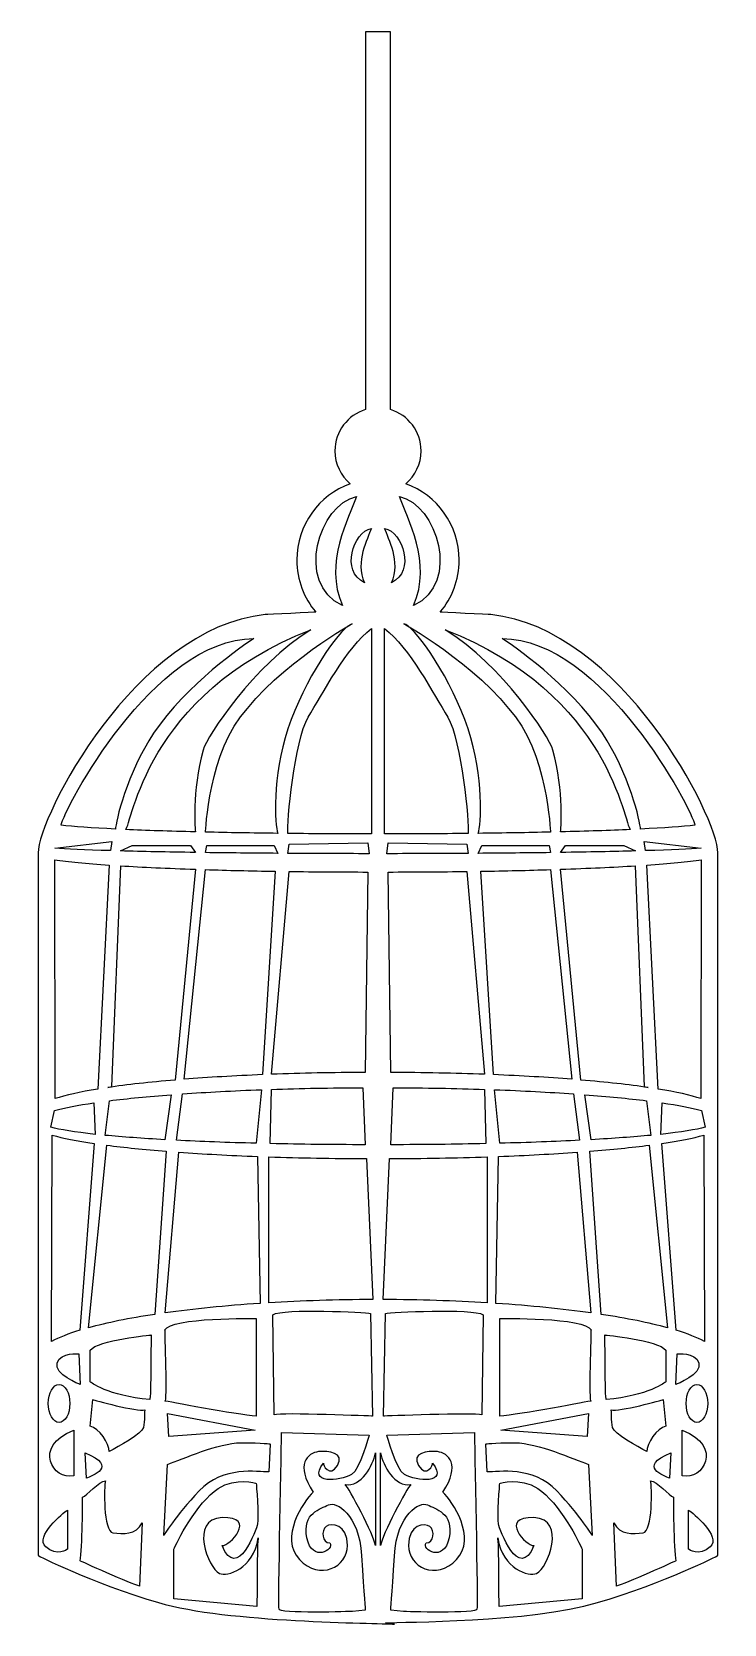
# Model space of a CAD drawing. Header units: centimetres. Extents: x -4.6 to 4.6, y -10.5 to 10.5.
import ezdxf

# ---------------------------------------------------------------- set-up
doc = ezdxf.new("R2010")
doc.units = ezdxf.units.CM
doc.header["$MEASUREMENT"] = 0
doc.layers.add('Camada 1', color=7, linetype='Continuous')

msp = doc.modelspace()

# ---------------------------------------------------------------- linework, layer by layer
at = {"layer": 'Camada 1'}
for points, knots in [([(0.21773, -10.51653), (-0.0168, -10.49981), (-1.99376, -10.49981), (-2.89845, -10.23173), (-2.89845, -10.23173), (-3.80315, -9.96371), (-4.49008, -9.61186), (-4.49008, -9.61186), (-4.49008, -9.61186), (-4.49008, -9.61186), (-4.49008, -0.32999), (-4.49008, -0.32999), (-4.49008, -0.32999), (-4.49008, 0.13922), (-3.21677, 2.63554), (-1.49111, 2.81985), (-1.49111, 2.81985), (-1.47439, 2.81985), (-0.82079, 2.85099), (-0.82079, 2.85099), (-0.82079, 2.85099), (-0.9774, 3.03739), (-1.07177, 3.27792), (-1.07177, 3.54049), (-1.07177, 3.54049), (-1.07177, 4.00269), (-0.77935, 4.39658), (-0.36935, 4.5472), (-0.36935, 4.5472), (-0.36935, 4.5472), (-0.36874, 4.54752), (-0.36874, 4.54752), (-0.36874, 4.54752), (-0.49137, 4.65203), (-0.56921, 4.80758), (-0.56921, 4.9813), (-0.56921, 4.9813), (-0.56921, 5.23816), (-0.39924, 5.4553), (-0.16561, 5.52642), (-0.16561, 5.52642), (-0.16561, 5.52642), (-0.1641, 5.52637), (-0.1641, 5.52637), (-0.1641, 5.52637), (-0.1641, 5.52637), (-0.16412, 10.51653), (-0.16412, 10.51653), (-0.16412, 10.51653), (-0.16412, 10.51653), (-0.00003, 10.51653), (-0.00003, 10.51653), (-0.00003, 10.51653), (-0.00003, 10.51653), (0.16407, 10.51653), (0.16407, 10.51653), (0.16407, 10.51653), (0.16407, 10.51653), (0.16407, 5.52636), (0.16407, 5.52636), (0.16407, 5.52636), (0.16407, 5.52636), (0.16558, 5.52641), (0.16558, 5.52641), (0.16558, 5.52641), (0.39923, 5.45529), (0.56918, 5.23815), (0.56918, 4.98129), (0.56918, 4.98129), (0.56918, 4.80756), (0.49139, 4.65202), (0.36873, 4.54751), (0.36873, 4.54751), (0.36873, 4.54751), (0.36934, 4.54719), (0.36934, 4.54719), (0.36934, 4.54719), (0.77934, 4.39656), (1.07178, 4.00265), (1.07178, 3.54048), (1.07178, 3.54048), (1.07178, 3.27793), (0.97743, 3.0374), (0.8208, 2.85098), (0.8208, 2.85098), (0.8208, 2.85098), (1.4744, 2.81984), (1.49112, 2.81984), (1.49112, 2.81984), (3.21679, 2.63553), (4.49009, 0.13924), (4.49009, -0.33), (4.49009, -0.33), (4.49009, -0.33), (4.49009, -9.61187), (4.49009, -9.61187), (4.49009, -9.61187), (4.49009, -9.61187), (3.80315, -9.96371), (2.89849, -10.23176), (2.89849, -10.23176), (1.99383, -10.49984), (0.33502, -10.48301), (0.10052, -10.49973), (0.10052, -10.49973), (0.10052, -10.49973), (0.21773, -10.51653), (0.21773, -10.51653)], [0, 0, 0, 0, 0.03571429, 0.03571429, 0.03571429, 0.03571429, 0.07142857, 0.07142857, 0.07142857, 0.07142857, 0.10714286, 0.10714286, 0.10714286, 0.10714286, 0.14285714, 0.14285714, 0.14285714, 0.14285714, 0.17857143, 0.17857143, 0.17857143, 0.17857143, 0.21428571, 0.21428571, 0.21428571, 0.21428571, 0.25, 0.25, 0.25, 0.25, 0.28571429, 0.28571429, 0.28571429, 0.28571429, 0.32142857, 0.32142857, 0.32142857, 0.32142857, 0.35714286, 0.35714286, 0.35714286, 0.35714286, 0.39285714, 0.39285714, 0.39285714, 0.39285714, 0.42857143, 0.42857143, 0.42857143, 0.42857143, 0.46428571, 0.46428571, 0.46428571, 0.46428571, 0.5, 0.5, 0.5, 0.5, 0.53571429, 0.53571429, 0.53571429, 0.53571429, 0.57142857, 0.57142857, 0.57142857, 0.57142857, 0.60714286, 0.60714286, 0.60714286, 0.60714286, 0.64285714, 0.64285714, 0.64285714, 0.64285714, 0.67857143, 0.67857143, 0.67857143, 0.67857143, 0.71428571, 0.71428571, 0.71428571, 0.71428571, 0.75, 0.75, 0.75, 0.75, 0.78571429, 0.78571429, 0.78571429, 0.78571429, 0.82142857, 0.82142857, 0.82142857, 0.82142857, 0.85714286, 0.85714286, 0.85714286, 0.85714286, 0.89285714, 0.89285714, 0.89285714, 0.89285714, 0.92857143, 0.92857143, 0.92857143, 0.92857143, 1, 1, 1, 1]), ([(-0.28485, 4.37803), (-0.7707, 4.27749), (-1.10575, 3.23879), (-0.46913, 2.93719), (-0.46913, 2.93719), (-0.72049, 3.50679), (-0.38537, 4.09321), (-0.28485, 4.37803)], [0, 0, 0, 0, 0.33333333, 0.33333333, 0.33333333, 0.33333333, 1, 1, 1, 1]), ([(0.46916, 2.93719), (1.10577, 3.23876), (0.77073, 4.27749), (0.28488, 4.37803), (0.28488, 4.37803), (0.38539, 4.09321), (0.72049, 3.50679), (0.46916, 2.93719)], [0, 0, 0, 0, 0.33333333, 0.33333333, 0.33333333, 0.33333333, 1, 1, 1, 1]), ([(-0.08723, 3.95785), (-0.3294, 3.90774), (-0.49643, 3.39), (-0.17912, 3.23964), (-0.17912, 3.23964), (-0.30435, 3.52356), (-0.13732, 3.81585), (-0.08723, 3.95785)], [0, 0, 0, 0, 0.33333333, 0.33333333, 0.33333333, 0.33333333, 1, 1, 1, 1]), ([(0.17912, 3.23964), (0.49646, 3.39), (0.32946, 3.90774), (0.08726, 3.95785), (0.08726, 3.95785), (0.13735, 3.81585), (0.30435, 3.52356), (0.17912, 3.23964)], [0, 0, 0, 0, 0.33333333, 0.33333333, 0.33333333, 0.33333333, 1, 1, 1, 1]), ([(-1.18954, 1.31204), (-0.97803, 1.954), (-0.51948, 2.61043), (-0.36864, 2.68586), (-0.36864, 2.68586), (-0.15883, 2.79074), (-1.15599, 2.28383), (-1.72564, 1.58014), (-1.72564, 1.58014), (-2.24504, 1.01049), (-2.27857, -0.05467), (-2.27857, -0.05467), (-2.27857, -0.05467), (-1.98134, -0.06142), (-1.66116, -0.06695), (-1.32356, -0.07102), (-1.32356, -0.07102), (-1.36546, 0.04255), (-1.40102, 0.67006), (-1.18954, 1.31204)], [0, 0, 0, 0, 0.16666667, 0.16666667, 0.16666667, 0.16666667, 0.33333333, 0.33333333, 0.33333333, 0.33333333, 0.5, 0.5, 0.5, 0.5, 0.66666667, 0.66666667, 0.66666667, 0.66666667, 1, 1, 1, 1]), ([(1.32358, -0.07101), (1.66119, -0.06694), (1.98136, -0.06141), (2.27859, -0.05466), (2.27859, -0.05466), (2.27859, -0.05466), (2.24507, 1.0105), (1.72569, 1.58015), (1.72569, 1.58015), (1.15604, 2.28384), (0.15888, 2.79075), (0.36867, 2.68587), (0.36867, 2.68587), (0.51951, 2.61044), (0.97808, 1.95401), (1.18957, 1.31205), (1.18957, 1.31205), (1.40102, 0.67006), (1.36546, 0.04255), (1.32358, -0.07101)], [0, 0, 0, 0, 0.16666667, 0.16666667, 0.16666667, 0.16666667, 0.33333333, 0.33333333, 0.33333333, 0.33333333, 0.5, 0.5, 0.5, 0.5, 0.66666667, 0.66666667, 0.66666667, 0.66666667, 1, 1, 1, 1]), ([(-2.31201, 1.02727), (-2.26023, 1.21118), (-1.64187, 2.14974), (-0.88794, 2.61884), (-0.88794, 2.61884), (-3.08266, 1.76439), (-3.2503, 0.03873), (-3.33417, -0.0207), (-3.33417, -0.0207), (-3.06628, -0.03253), (-2.75616, -0.04293), (-2.4126, -0.05147), (-2.4126, -0.05147), (-2.4126, -0.05146), (-2.46285, 0.49109), (-2.31201, 1.02727)], [0, 0, 0, 0, 0.2, 0.2, 0.2, 0.2, 0.4, 0.4, 0.4, 0.4, 0.6, 0.6, 0.6, 0.6, 1, 1, 1, 1]), ([(-0.92149, 1.46283), (-1.10577, 1.16126), (-1.20637, 0.05554), (-1.18954, -0.07244), (-1.18954, -0.07244), (-0.81627, -0.07644), (-0.48996, -0.0785), (-0.08379, -0.0785), (-0.08379, -0.0785), (-0.08379, -0.0785), (-0.08379, 2.6356), (-0.08379, 2.6356), (-0.08379, 2.6356), (-0.41881, 2.38432), (-0.73721, 1.76443), (-0.92149, 1.46283)], [0, 0, 0, 0, 0.2, 0.2, 0.2, 0.2, 0.4, 0.4, 0.4, 0.4, 0.6, 0.6, 0.6, 0.6, 1, 1, 1, 1]), ([(0.08379, 2.63562), (0.08379, 2.63562), (0.08379, -0.07848), (0.08379, -0.07848), (0.08379, -0.07848), (0.48998, -0.07848), (0.81626, -0.07644), (1.18954, -0.07242), (1.18954, -0.07242), (1.20637, 0.05556), (1.10575, 1.16128), (0.92146, 1.46285), (0.92146, 1.46285), (0.73717, 1.76442), (0.41881, 2.38432), (0.08379, 2.63562)], [0, 0, 0, 0, 0.2, 0.2, 0.2, 0.2, 0.4, 0.4, 0.4, 0.4, 0.6, 0.6, 0.6, 0.6, 1, 1, 1, 1]), ([(2.4126, -0.05146), (2.75616, -0.04291), (3.06631, -0.03252), (3.33417, -0.02069), (3.33417, -0.02069), (3.25032, 0.03874), (3.08266, 1.76437), (0.88796, 2.61885), (0.88796, 2.61885), (1.64186, 2.14977), (2.26025, 1.21119), (2.31203, 1.02728), (2.31203, 1.02728), (2.46285, 0.49109), (2.4126, -0.05146), (2.4126, -0.05146)], [0, 0, 0, 0, 0.2, 0.2, 0.2, 0.2, 0.4, 0.4, 0.4, 0.4, 0.6, 0.6, 0.6, 0.6, 1, 1, 1, 1]), ([(-1.64187, 2.50158), (-2.96542, 2.50158), (-4.15496, 0.23982), (-4.18743, 0.03659), (-4.18743, 0.03659), (-4.02619, 0.01791), (-3.7809, 0.00066), (-3.46856, -0.01455), (-3.46856, -0.01455), (-3.46856, 0.0739), (-3.31513, 0.72917), (-2.9649, 1.2519), (-2.9649, 1.2519), (-2.53106, 1.89952), (-1.77162, 2.41816), (-1.64187, 2.50158)], [0, 0, 0, 0, 0.2, 0.2, 0.2, 0.2, 0.4, 0.4, 0.4, 0.4, 0.6, 0.6, 0.6, 0.6, 1, 1, 1, 1]), ([(2.96492, 1.25193), (3.31515, 0.72919), (3.46855, 0.07393), (3.46855, -0.01452), (3.46855, -0.01452), (3.78092, 0.00067), (4.02619, 0.01794), (4.18745, 0.03662), (4.18745, 0.03662), (4.15496, 0.23985), (2.96542, 2.50161), (1.64187, 2.50161), (1.64187, 2.50161), (1.77162, 2.41816), (2.53106, 1.89952), (2.96492, 1.25193)], [0, 0, 0, 0, 0.2, 0.2, 0.2, 0.2, 0.4, 0.4, 0.4, 0.4, 0.6, 0.6, 0.6, 0.6, 1, 1, 1, 1]), ([(-3.51835, -0.17899), (-3.51835, -0.17899), (-4.27093, -0.26509), (-4.27093, -0.26509), (-4.27093, -0.26509), (-4.12239, -0.27763), (-3.87001, -0.28927), (-3.53613, -0.29933), (-3.53613, -0.29933), (-3.53613, -0.29933), (-3.51835, -0.17899), (-3.51835, -0.17899)], [0, 0, 0, 0, 0.25, 0.25, 0.25, 0.25, 0.5, 0.5, 0.5, 0.5, 1, 1, 1, 1]), ([(-0.13401, -0.19571), (-0.13401, -0.19571), (-1.17279, -0.21251), (-1.17279, -0.21251), (-1.17279, -0.21251), (-1.17279, -0.21251), (-1.18951, -0.3357), (-1.18951, -0.3357), (-1.18951, -0.3357), (-0.84701, -0.33782), (-0.48781, -0.33906), (-0.11729, -0.33925), (-0.11729, -0.33925), (-0.11729, -0.33925), (-0.13401, -0.19571), (-0.13401, -0.19571)], [0, 0, 0, 0, 0.2, 0.2, 0.2, 0.2, 0.4, 0.4, 0.4, 0.4, 0.6, 0.6, 0.6, 0.6, 1, 1, 1, 1]), ([(0.11732, -0.33925), (0.48784, -0.33906), (0.84704, -0.33782), (1.18954, -0.3357), (1.18954, -0.3357), (1.18954, -0.3357), (1.17282, -0.21251), (1.17282, -0.21251), (1.17282, -0.21251), (1.17282, -0.21251), (0.13401, -0.19571), (0.13401, -0.19571), (0.13401, -0.19571), (0.13401, -0.19571), (0.11732, -0.33925), (0.11732, -0.33925)], [0, 0, 0, 0, 0.2, 0.2, 0.2, 0.2, 0.4, 0.4, 0.4, 0.4, 0.6, 0.6, 0.6, 0.6, 1, 1, 1, 1]), ([(3.53616, -0.29932), (3.87004, -0.28927), (4.12245, -0.27762), (4.27096, -0.26508), (4.27096, -0.26508), (4.27096, -0.26508), (3.51838, -0.17898), (3.51838, -0.17898), (3.51838, -0.17898), (3.51838, -0.17898), (3.53616, -0.29932), (3.53616, -0.29932)], [0, 0, 0, 0, 0.25, 0.25, 0.25, 0.25, 0.5, 0.5, 0.5, 0.5, 1, 1, 1, 1]), ([(-3.55089, -0.48956), (-3.85392, -0.46858), (-4.09858, -0.44492), (-4.27077, -0.41913), (-4.27077, -0.41913), (-4.27077, -0.41913), (-4.26757, -3.57482), (-4.26757, -3.57482), (-4.26757, -3.57482), (-4.12901, -3.52955), (-3.93771, -3.48722), (-3.70229, -3.4488), (-3.70229, -3.4488), (-3.70229, -3.4488), (-3.55089, -0.48956), (-3.55089, -0.48956)], [0, 0, 0, 0, 0.2, 0.2, 0.2, 0.2, 0.4, 0.4, 0.4, 0.4, 0.6, 0.6, 0.6, 0.6, 1, 1, 1, 1]), ([(-2.47957, -0.22934), (-2.47957, -0.22934), (-3.2503, -0.22934), (-3.2503, -0.22934), (-3.2503, -0.22934), (-3.2503, -0.22934), (-3.40167, -0.30316), (-3.40167, -0.30316), (-3.40167, -0.30316), (-3.11822, -0.31099), (-2.78471, -0.31774), (-2.4125, -0.32327), (-2.4125, -0.32327), (-2.4125, -0.32327), (-2.47957, -0.22934), (-2.47957, -0.22934)], [0, 0, 0, 0, 0.2, 0.2, 0.2, 0.2, 0.4, 0.4, 0.4, 0.4, 0.6, 0.6, 0.6, 0.6, 1, 1, 1, 1]), ([(-1.37382, -0.22934), (-1.37382, -0.22934), (-2.26176, -0.22934), (-2.26176, -0.22934), (-2.26176, -0.22934), (-2.26176, -0.22934), (-2.27856, -0.3252), (-2.27856, -0.3252), (-2.27856, -0.3252), (-1.98117, -0.3292), (-1.66108, -0.3325), (-1.32355, -0.3348), (-1.32355, -0.3348), (-1.32355, -0.3348), (-1.37382, -0.22934), (-1.37382, -0.22934)], [0, 0, 0, 0, 0.2, 0.2, 0.2, 0.2, 0.4, 0.4, 0.4, 0.4, 0.6, 0.6, 0.6, 0.6, 1, 1, 1, 1]), ([(1.32358, -0.3348), (1.66111, -0.3325), (1.98118, -0.32919), (2.27859, -0.3252), (2.27859, -0.3252), (2.27859, -0.3252), (2.26179, -0.22934), (2.26179, -0.22934), (2.26179, -0.22934), (2.26179, -0.22934), (1.37382, -0.22934), (1.37382, -0.22934), (1.37382, -0.22934), (1.37382, -0.22934), (1.32358, -0.3348), (1.32358, -0.3348)], [0, 0, 0, 0, 0.2, 0.2, 0.2, 0.2, 0.4, 0.4, 0.4, 0.4, 0.6, 0.6, 0.6, 0.6, 1, 1, 1, 1]), ([(2.41252, -0.32324), (2.78471, -0.31771), (3.11824, -0.31096), (3.40169, -0.30313), (3.40169, -0.30313), (3.40169, -0.30313), (3.25032, -0.22931), (3.25032, -0.22931), (3.25032, -0.22931), (3.25032, -0.22931), (2.47957, -0.22931), (2.47957, -0.22931), (2.47957, -0.22931), (2.47957, -0.22931), (2.41252, -0.32324), (2.41252, -0.32324)], [0, 0, 0, 0, 0.2, 0.2, 0.2, 0.2, 0.4, 0.4, 0.4, 0.4, 0.6, 0.6, 0.6, 0.6, 1, 1, 1, 1]), ([(3.70229, -3.44876), (3.93769, -3.48718), (4.12901, -3.52951), (4.26757, -3.57478), (4.26757, -3.57478), (4.26757, -3.57478), (4.27077, -0.41909), (4.27077, -0.41909), (4.27077, -0.41909), (4.09858, -0.44491), (3.85392, -0.46854), (3.55092, -0.48952), (3.55092, -0.48952), (3.55092, -0.48952), (3.70229, -3.44876), (3.70229, -3.44876)], [0, 0, 0, 0, 0.2, 0.2, 0.2, 0.2, 0.4, 0.4, 0.4, 0.4, 0.6, 0.6, 0.6, 0.6, 1, 1, 1, 1]), ([(-3.57082, -3.42842), (-3.31531, -3.39069), (-3.01559, -3.35709), (-2.68066, -3.3288), (-2.68066, -3.3288), (-2.68066, -3.3288), (-2.4125, -0.54541), (-2.4125, -0.54541), (-2.4125, -0.54541), (-2.77982, -0.53276), (-3.11235, -0.51728), (-3.39998, -0.49945), (-3.39998, -0.49945), (-3.39998, -0.49945), (-3.51835, -3.41264), (-3.51835, -3.41264), (-3.51835, -3.41264), (-3.51835, -3.41264), (-3.57082, -3.42842), (-3.57082, -3.42842)], [0, 0, 0, 0, 0.16666667, 0.16666667, 0.16666667, 0.16666667, 0.33333333, 0.33333333, 0.33333333, 0.33333333, 0.5, 0.5, 0.5, 0.5, 0.66666667, 0.66666667, 0.66666667, 0.66666667, 1, 1, 1, 1]), ([(-1.35707, -0.57155), (-1.681, -0.56623), (-1.98969, -0.5589), (-2.27856, -0.54985), (-2.27856, -0.54985), (-2.27856, -0.54985), (-2.56122, -3.31901), (-2.56122, -3.31901), (-2.56122, -3.31901), (-2.24274, -3.29393), (-1.89481, -3.27329), (-1.52466, -3.25818), (-1.52466, -3.25818), (-1.52466, -3.25818), (-1.35707, -0.57155), (-1.35707, -0.57155)], [0, 0, 0, 0, 0.2, 0.2, 0.2, 0.2, 0.4, 0.4, 0.4, 0.4, 0.6, 0.6, 0.6, 0.6, 1, 1, 1, 1]), ([(-0.13401, -0.58124), (-0.49181, -0.58124), (-0.83973, -0.57883), (-1.17279, -0.57431), (-1.17279, -0.57431), (-1.17279, -0.57431), (-1.40761, -3.25356), (-1.40761, -3.25356), (-1.40761, -3.25356), (-1.01513, -3.23895), (-0.59899, -3.23025), (-0.16756, -3.22866), (-0.16756, -3.22866), (-0.16756, -3.22866), (-0.13401, -0.58124), (-0.13401, -0.58124)], [0, 0, 0, 0, 0.2, 0.2, 0.2, 0.2, 0.4, 0.4, 0.4, 0.4, 0.6, 0.6, 0.6, 0.6, 1, 1, 1, 1]), ([(0.16756, -3.22866), (0.59902, -3.23027), (1.01513, -3.23898), (1.40761, -3.25356), (1.40761, -3.25356), (1.40761, -3.25356), (1.17282, -0.57431), (1.17282, -0.57431), (1.17282, -0.57431), (0.83974, -0.57883), (0.49184, -0.58124), (0.13401, -0.58124), (0.13401, -0.58124), (0.13401, -0.58124), (0.16756, -3.22866), (0.16756, -3.22866)], [0, 0, 0, 0, 0.2, 0.2, 0.2, 0.2, 0.4, 0.4, 0.4, 0.4, 0.6, 0.6, 0.6, 0.6, 1, 1, 1, 1]), ([(1.52466, -3.25818), (1.89481, -3.27329), (2.24274, -3.29393), (2.56122, -3.31901), (2.56122, -3.31901), (2.56122, -3.31901), (2.27857, -0.54985), (2.27857, -0.54985), (2.27857, -0.54985), (1.9897, -0.55893), (1.68101, -0.56623), (1.35711, -0.57155), (1.35711, -0.57155), (1.35711, -0.57155), (1.52466, -3.25818), (1.52466, -3.25818)], [0, 0, 0, 0, 0.2, 0.2, 0.2, 0.2, 0.4, 0.4, 0.4, 0.4, 0.6, 0.6, 0.6, 0.6, 1, 1, 1, 1]), ([(3.51838, -3.41265), (3.51838, -3.41265), (3.39998, -0.49946), (3.39998, -0.49946), (3.39998, -0.49946), (3.11238, -0.51732), (2.77985, -0.5328), (2.41253, -0.54542), (2.41253, -0.54542), (2.41253, -0.54542), (2.68069, -3.32881), (2.68069, -3.32881), (2.68069, -3.32881), (3.01563, -3.35707), (3.31535, -3.3907), (3.57088, -3.42843), (3.57088, -3.42843), (3.57088, -3.42843), (3.51838, -3.41265), (3.51838, -3.41265)], [0, 0, 0, 0, 0.16666667, 0.16666667, 0.16666667, 0.16666667, 0.33333333, 0.33333333, 0.33333333, 0.33333333, 0.5, 0.5, 0.5, 0.5, 0.66666667, 0.66666667, 0.66666667, 0.66666667, 1, 1, 1, 1]), ([(-2.73304, -3.52258), (-3.03578, -3.54578), (-3.30962, -3.57267), (-3.54798, -3.60262), (-3.54798, -3.60262), (-3.54798, -3.60262), (-3.60373, -4.05969), (-3.60373, -4.05969), (-3.60373, -4.05969), (-3.37793, -4.08112), (-3.11235, -4.10041), (-2.81469, -4.11705), (-2.81469, -4.11705), (-2.81469, -4.11705), (-2.73304, -3.52258), (-2.73304, -3.52258)], [0, 0, 0, 0, 0.2, 0.2, 0.2, 0.2, 0.4, 0.4, 0.4, 0.4, 0.6, 0.6, 0.6, 0.6, 1, 1, 1, 1]), ([(-1.54101, -3.45697), (-1.91286, -3.47057), (-2.26248, -3.48906), (-2.58273, -3.51155), (-2.58273, -3.51155), (-2.58273, -3.51155), (-2.66457, -4.12507), (-2.66457, -4.12507), (-2.66457, -4.12507), (-2.34331, -4.14142), (-1.98837, -4.15486), (-1.60843, -4.16463), (-1.60843, -4.16463), (-1.60843, -4.16463), (-1.54101, -3.45697), (-1.54101, -3.45697)], [0, 0, 0, 0, 0.2, 0.2, 0.2, 0.2, 0.4, 0.4, 0.4, 0.4, 0.6, 0.6, 0.6, 0.6, 1, 1, 1, 1]), ([(-0.20108, -3.43001), (-0.62015, -3.43194), (-1.02462, -3.43959), (-1.40716, -3.45224), (-1.40716, -3.45224), (-1.40716, -3.45224), (-1.42407, -4.169), (-1.42407, -4.169), (-1.42407, -4.169), (-1.0068, -4.17834), (-0.62916, -4.18331), (-0.16756, -4.18331), (-0.16756, -4.18331), (-0.16756, -4.18331), (-0.20108, -3.43001), (-0.20108, -3.43001)], [0, 0, 0, 0, 0.2, 0.2, 0.2, 0.2, 0.4, 0.4, 0.4, 0.4, 0.6, 0.6, 0.6, 0.6, 1, 1, 1, 1]), ([(0.16756, -4.1833), (0.62913, -4.1833), (1.00677, -4.17833), (1.42407, -4.16899), (1.42407, -4.16899), (1.42407, -4.16899), (1.40716, -3.45223), (1.40716, -3.45223), (1.40716, -3.45223), (1.02463, -3.43958), (0.62016, -3.43194), (0.20108, -3.43), (0.20108, -3.43), (0.20108, -3.43), (0.16756, -4.1833), (0.16756, -4.1833)], [0, 0, 0, 0, 0.2, 0.2, 0.2, 0.2, 0.4, 0.4, 0.4, 0.4, 0.6, 0.6, 0.6, 0.6, 1, 1, 1, 1]), ([(1.60843, -4.16462), (1.98837, -4.15486), (2.34331, -4.14142), (2.66457, -4.12506), (2.66457, -4.12506), (2.66457, -4.12506), (2.58273, -3.51154), (2.58273, -3.51154), (2.58273, -3.51154), (2.26248, -3.48902), (1.91286, -3.47053), (1.54101, -3.45696), (1.54101, -3.45696), (1.54101, -3.45696), (1.60843, -4.16462), (1.60843, -4.16462)], [0, 0, 0, 0, 0.2, 0.2, 0.2, 0.2, 0.4, 0.4, 0.4, 0.4, 0.6, 0.6, 0.6, 0.6, 1, 1, 1, 1]), ([(2.81469, -4.11705), (3.11237, -4.10041), (3.37794, -4.08112), (3.60373, -4.05969), (3.60373, -4.05969), (3.60373, -4.05969), (3.54798, -3.60265), (3.54798, -3.60265), (3.54798, -3.60265), (3.30962, -3.57267), (3.0358, -3.54582), (2.73304, -3.52261), (2.73304, -3.52261), (2.73304, -3.52261), (2.81469, -4.11705), (2.81469, -4.11705)], [0, 0, 0, 0, 0.2, 0.2, 0.2, 0.2, 0.4, 0.4, 0.4, 0.4, 0.6, 0.6, 0.6, 0.6, 1, 1, 1, 1]), ([(-3.75288, -3.63045), (-3.96349, -3.66141), (-4.13862, -3.69511), (-4.27228, -3.73086), (-4.27228, -3.73086), (-4.27228, -3.73086), (-4.32332, -3.95144), (-4.32332, -3.95144), (-4.32332, -3.95144), (-4.20645, -3.98576), (-4.00526, -4.01777), (-3.73581, -4.0465), (-3.73581, -4.0465), (-3.73581, -4.0465), (-3.75288, -3.63045), (-3.75288, -3.63045)], [0, 0, 0, 0, 0.2, 0.2, 0.2, 0.2, 0.4, 0.4, 0.4, 0.4, 0.6, 0.6, 0.6, 0.6, 1, 1, 1, 1]), ([(3.73581, -4.04651), (4.00529, -4.01778), (4.20645, -3.98576), (4.32332, -3.95145), (4.32332, -3.95145), (4.32332, -3.95145), (4.27226, -3.73087), (4.27226, -3.73087), (4.27226, -3.73087), (4.13859, -3.69512), (3.96349, -3.66142), (3.75288, -3.63046), (3.75288, -3.63046), (3.75288, -3.63046), (3.73581, -4.04651), (3.73581, -4.04651)], [0, 0, 0, 0, 0.2, 0.2, 0.2, 0.2, 0.4, 0.4, 0.4, 0.4, 0.6, 0.6, 0.6, 0.6, 1, 1, 1, 1]), ([(-3.75102, -4.16721), (-3.97922, -4.13366), (-4.16591, -4.09704), (-4.30339, -4.05791), (-4.30339, -4.05791), (-4.30339, -4.05791), (-4.31205, -6.78132), (-4.31205, -6.78132), (-4.31205, -6.78132), (-4.21572, -6.73018), (-4.09067, -6.68128), (-3.9402, -6.63522), (-3.9402, -6.63522), (-3.9402, -6.63522), (-3.75102, -4.16721), (-3.75102, -4.16721)], [0, 0, 0, 0, 0.2, 0.2, 0.2, 0.2, 0.4, 0.4, 0.4, 0.4, 0.6, 0.6, 0.6, 0.6, 1, 1, 1, 1]), ([(-2.79673, -4.26993), (-3.0896, -4.2467), (-3.35426, -4.21992), (-3.58445, -4.19013), (-3.58445, -4.19013), (-3.58445, -4.19013), (-3.82369, -6.6016), (-3.82369, -6.6016), (-3.82369, -6.6016), (-3.5825, -6.53543), (-3.28733, -6.47584), (-2.94898, -6.4247), (-2.94898, -6.4247), (-2.94898, -6.4247), (-2.79673, -4.26993), (-2.79673, -4.26993)], [0, 0, 0, 0, 0.2, 0.2, 0.2, 0.2, 0.4, 0.4, 0.4, 0.4, 0.6, 0.6, 0.6, 0.6, 1, 1, 1, 1]), ([(2.94899, -6.42472), (3.28729, -6.47586), (3.58248, -6.53545), (3.8237, -6.60162), (3.8237, -6.60162), (3.8237, -6.60162), (3.58444, -4.19015), (3.58444, -4.19015), (3.58444, -4.19015), (3.35428, -4.21994), (3.08962, -4.24672), (2.79675, -4.26995), (2.79675, -4.26995), (2.79675, -4.26995), (2.94899, -6.42472), (2.94899, -6.42472)], [0, 0, 0, 0, 0.2, 0.2, 0.2, 0.2, 0.4, 0.4, 0.4, 0.4, 0.6, 0.6, 0.6, 0.6, 1, 1, 1, 1]), ([(3.9402, -6.63522), (4.0907, -6.68128), (4.21571, -6.73021), (4.31205, -6.78132), (4.31205, -6.78132), (4.31205, -6.78132), (4.30342, -4.05788), (4.30342, -4.05788), (4.30342, -4.05788), (4.16594, -4.09701), (3.97925, -4.13363), (3.75102, -4.16718), (3.75102, -4.16718), (3.75102, -4.16718), (3.9402, -6.63522), (3.9402, -6.63522)], [0, 0, 0, 0, 0.2, 0.2, 0.2, 0.2, 0.4, 0.4, 0.4, 0.4, 0.6, 0.6, 0.6, 0.6, 1, 1, 1, 1]), ([(-1.59126, -4.33866), (-1.96276, -4.32453), (-2.31148, -4.30559), (-2.63023, -4.28254), (-2.63023, -4.28254), (-2.63023, -4.28254), (-2.813, -6.40487), (-2.813, -6.40487), (-2.813, -6.40487), (-2.43814, -6.3524), (-2.01523, -6.30988), (-1.55766, -6.27967), (-1.55766, -6.27967), (-1.55766, -6.27967), (-1.59126, -4.33866), (-1.59126, -4.33866)], [0, 0, 0, 0, 0.2, 0.2, 0.2, 0.2, 0.4, 0.4, 0.4, 0.4, 0.6, 0.6, 0.6, 0.6, 1, 1, 1, 1]), ([(-0.15084, -4.36758), (-0.60016, -4.36607), (-1.03309, -4.35798), (-1.44053, -4.34408), (-1.44053, -4.34408), (-1.44053, -4.34408), (-1.44222, -6.27244), (-1.44222, -6.27244), (-1.44222, -6.27244), (-1.00963, -6.24611), (-0.54758, -6.23064), (-0.06707, -6.22796), (-0.06707, -6.22796), (-0.06707, -6.22796), (-0.15084, -4.36758), (-0.15084, -4.36758)], [0, 0, 0, 0, 0.2, 0.2, 0.2, 0.2, 0.4, 0.4, 0.4, 0.4, 0.6, 0.6, 0.6, 0.6, 1, 1, 1, 1]), ([(0.06705, -6.22797), (0.54759, -6.23064), (1.00963, -6.24612), (1.44222, -6.27245), (1.44222, -6.27245), (1.44222, -6.27245), (1.44053, -4.34409), (1.44053, -4.34409), (1.44053, -4.34409), (1.03312, -4.35795), (0.60016, -4.36608), (0.15087, -4.36759), (0.15087, -4.36759), (0.15087, -4.36759), (0.06705, -6.22797), (0.06705, -6.22797)], [0, 0, 0, 0, 0.2, 0.2, 0.2, 0.2, 0.4, 0.4, 0.4, 0.4, 0.6, 0.6, 0.6, 0.6, 1, 1, 1, 1]), ([(1.55766, -6.27965), (2.01523, -6.30989), (2.43811, -6.35238), (2.813, -6.40485), (2.813, -6.40485), (2.813, -6.40485), (2.63023, -4.28252), (2.63023, -4.28252), (2.63023, -4.28252), (2.31149, -4.30557), (1.96274, -4.32451), (1.59126, -4.33864), (1.59126, -4.33864), (1.59126, -4.33864), (1.55766, -6.27965), (1.55766, -6.27965)], [0, 0, 0, 0, 0.2, 0.2, 0.2, 0.2, 0.4, 0.4, 0.4, 0.4, 0.6, 0.6, 0.6, 0.6, 1, 1, 1, 1]), ([(-2.81469, -6.62961), (-2.81469, -6.62961), (-2.78117, -7.61804), (-2.81469, -7.56782), (-2.81469, -7.56782), (-2.81469, -7.56782), (-1.85978, -7.7521), (-1.60843, -7.76882), (-1.60843, -7.76882), (-1.60843, -7.76882), (-1.60843, -6.47876), (-1.60843, -6.47876), (-1.60843, -6.47876), (-1.60843, -6.47877), (-2.74762, -6.46205), (-2.81469, -6.62961)], [0, 0, 0, 0, 0.2, 0.2, 0.2, 0.2, 0.4, 0.4, 0.4, 0.4, 0.6, 0.6, 0.6, 0.6, 1, 1, 1, 1]), ([(-0.10059, -6.41181), (-0.15083, -6.39501), (-1.25658, -6.34476), (-1.39062, -6.42856), (-1.39062, -6.42856), (-1.39062, -6.42856), (-1.37382, -7.75211), (-1.37382, -7.75211), (-1.37382, -7.75211), (-1.27333, -7.71856), (-0.07435, -7.76883), (-0.07435, -7.76883), (-0.07435, -7.76883), (-0.07435, -7.76883), (-0.10059, -6.41181), (-0.10059, -6.41181)], [0, 0, 0, 0, 0.2, 0.2, 0.2, 0.2, 0.4, 0.4, 0.4, 0.4, 0.6, 0.6, 0.6, 0.6, 1, 1, 1, 1]), ([(0.07437, -7.76883), (0.07437, -7.76883), (1.2733, -7.71859), (1.37382, -7.75211), (1.37382, -7.75211), (1.37382, -7.75211), (1.39065, -6.42856), (1.39065, -6.42856), (1.39065, -6.42856), (1.25661, -6.34477), (0.15087, -6.39501), (0.10059, -6.41181), (0.10059, -6.41181), (0.10059, -6.41181), (0.07437, -7.76883), (0.07437, -7.76883)], [0, 0, 0, 0, 0.2, 0.2, 0.2, 0.2, 0.4, 0.4, 0.4, 0.4, 0.6, 0.6, 0.6, 0.6, 1, 1, 1, 1]), ([(1.60843, -6.47877), (1.60843, -6.47877), (1.60843, -7.76883), (1.60843, -7.76883), (1.60843, -7.76883), (1.85976, -7.75211), (2.81469, -7.56783), (2.81469, -7.56783), (2.81469, -7.56783), (2.78114, -7.61805), (2.81469, -6.62962), (2.81469, -6.62962), (2.81469, -6.62962), (2.74765, -6.46205), (1.60843, -6.47877), (1.60843, -6.47877)], [0, 0, 0, 0, 0.2, 0.2, 0.2, 0.2, 0.4, 0.4, 0.4, 0.4, 0.6, 0.6, 0.6, 0.6, 1, 1, 1, 1]), ([(-2.99897, -6.69658), (-2.99897, -6.69658), (-3.70266, -6.76363), (-3.80314, -6.89769), (-3.80314, -6.89769), (-3.80314, -6.89769), (-3.80314, -7.31647), (-3.80314, -7.31647), (-3.80314, -7.31647), (-3.80314, -7.31647), (-3.56851, -7.50067), (-3.01569, -7.551), (-3.01569, -7.551), (-2.99897, -7.53427), (-2.99897, -6.69658), (-2.99897, -6.69658)], [0, 0, 0, 0, 0.2, 0.2, 0.2, 0.2, 0.4, 0.4, 0.4, 0.4, 0.6, 0.6, 0.6, 0.6, 1, 1, 1, 1]), ([(3.01569, -7.551), (3.56854, -7.50068), (3.80317, -7.31647), (3.80317, -7.31647), (3.80317, -7.31647), (3.80317, -7.31647), (3.80317, -6.89769), (3.80317, -6.89769), (3.80317, -6.89769), (3.70265, -6.76365), (2.99897, -6.69658), (2.99897, -6.69658), (2.99897, -6.69658), (2.99897, -6.69658), (2.99897, -7.53427), (3.01569, -7.551)], [0, 0, 0, 0, 0.2, 0.2, 0.2, 0.2, 0.4, 0.4, 0.4, 0.4, 0.6, 0.6, 0.6, 0.6, 1, 1, 1, 1]), ([(-4.23873, -7.06522), (-4.28897, -7.21606), (-3.93716, -7.35002), (-3.93716, -7.35002), (-3.93716, -7.35002), (-3.93716, -7.35002), (-3.95388, -6.94793), (-3.95388, -6.94793), (-3.95388, -6.94793), (-3.95388, -6.94791), (-4.18851, -6.91441), (-4.23873, -7.06522)], [0, 0, 0, 0, 0.25, 0.25, 0.25, 0.25, 0.5, 0.5, 0.5, 0.5, 1, 1, 1, 1]), ([(3.95391, -6.94791), (3.95391, -6.94791), (3.93719, -7.35), (3.93719, -7.35), (3.93719, -7.35), (3.93719, -7.35), (4.28903, -7.21604), (4.23876, -7.0652), (4.23876, -7.0652), (4.18851, -6.91441), (3.95391, -6.94791), (3.95391, -6.94791)], [0, 0, 0, 0, 0.25, 0.25, 0.25, 0.25, 0.5, 0.5, 0.5, 0.5, 1, 1, 1, 1]), ([(-4.21357, -7.35007), (-4.29228, -7.35007), (-4.35605, -7.4626), (-4.35605, -7.60132), (-4.35605, -7.60132), (-4.35605, -7.74015), (-4.29229, -7.85267), (-4.21357, -7.85267), (-4.21357, -7.85267), (-4.13496, -7.85267), (-4.0712, -7.74014), (-4.0712, -7.60132), (-4.0712, -7.60132), (-4.0712, -7.4626), (-4.13496, -7.35007), (-4.21357, -7.35007)], [0, 0, 0, 0, 0.2, 0.2, 0.2, 0.2, 0.4, 0.4, 0.4, 0.4, 0.6, 0.6, 0.6, 0.6, 1, 1, 1, 1]), ([(4.0712, -7.60135), (4.0712, -7.74018), (4.13496, -7.8527), (4.2136, -7.8527), (4.2136, -7.8527), (4.29231, -7.8527), (4.35608, -7.74017), (4.35608, -7.60135), (4.35608, -7.60135), (4.35608, -7.46263), (4.29232, -7.3501), (4.2136, -7.3501), (4.2136, -7.3501), (4.13496, -7.35007), (4.0712, -7.4626), (4.0712, -7.60135)], [0, 0, 0, 0, 0.2, 0.2, 0.2, 0.2, 0.4, 0.4, 0.4, 0.4, 0.6, 0.6, 0.6, 0.6, 1, 1, 1, 1]), ([(-3.7696, -7.5511), (-3.7696, -7.5511), (-3.80315, -7.90292), (-3.80315, -7.90292), (-3.80315, -7.90292), (-3.68583, -7.91975), (-3.5518, -8.13755), (-3.5518, -8.23804), (-3.5518, -8.23804), (-3.43459, -8.17099), (-3.11619, -8.00351), (-3.09947, -7.91975), (-3.09947, -7.91975), (-3.08275, -7.83599), (-3.08275, -7.68514), (-3.08275, -7.68514), (-3.08275, -7.68514), (-3.16653, -7.71864), (-3.7696, -7.5511), (-3.7696, -7.5511)], [0, 0, 0, 0, 0.16666667, 0.16666667, 0.16666667, 0.16666667, 0.33333333, 0.33333333, 0.33333333, 0.33333333, 0.5, 0.5, 0.5, 0.5, 0.66666667, 0.66666667, 0.66666667, 0.66666667, 1, 1, 1, 1]), ([(3.08277, -7.68514), (3.08277, -7.68514), (3.08277, -7.83598), (3.09949, -7.91975), (3.09949, -7.91975), (3.11621, -8.00352), (3.43461, -8.171), (3.55182, -8.23804), (3.55182, -8.23804), (3.55182, -8.13755), (3.68583, -7.91975), (3.80317, -7.90292), (3.80317, -7.90292), (3.80317, -7.90292), (3.76962, -7.5511), (3.76962, -7.5511), (3.76962, -7.5511), (3.76962, -7.5511), (3.16653, -7.71864), (3.08277, -7.68514)], [0, 0, 0, 0, 0.16666667, 0.16666667, 0.16666667, 0.16666667, 0.33333333, 0.33333333, 0.33333333, 0.33333333, 0.5, 0.5, 0.5, 0.5, 0.66666667, 0.66666667, 0.66666667, 0.66666667, 1, 1, 1, 1]), ([(-2.78117, -7.73546), (-2.78117, -7.73546), (-2.76445, -8.03698), (-2.76445, -8.03698), (-2.76445, -8.03698), (-2.76445, -8.03698), (-1.62515, -7.95329), (-1.62515, -7.95329), (-1.62515, -7.95329), (-1.62515, -7.95329), (-2.78117, -7.73546), (-2.78117, -7.73546)], [0, 0, 0, 0, 0.25, 0.25, 0.25, 0.25, 0.5, 0.5, 0.5, 0.5, 1, 1, 1, 1]), ([(1.62515, -7.95327), (1.62515, -7.95327), (2.76445, -8.03696), (2.76445, -8.03696), (2.76445, -8.03696), (2.76445, -8.03696), (2.78117, -7.73544), (2.78117, -7.73544), (2.78117, -7.73544), (2.78117, -7.73544), (1.62515, -7.95327), (1.62515, -7.95327)], [0, 0, 0, 0, 0.25, 0.25, 0.25, 0.25, 0.5, 0.5, 0.5, 0.5, 1, 1, 1, 1]), ([(-4.02095, -8.55633), (-4.02095, -8.55633), (-4.02095, -7.95327), (-4.02095, -7.95327), (-4.02095, -7.95327), (-4.57377, -8.17099), (-4.289, -8.62341), (-4.02095, -8.55633)], [0, 0, 0, 0, 0.33333333, 0.33333333, 0.33333333, 0.33333333, 1, 1, 1, 1]), ([(-0.16756, -10.33224), (-0.16756, -10.33224), (-0.18436, -10.16468), (-0.2178, -9.61183), (-0.2178, -9.61183), (-0.25124, -9.05898), (-0.55292, -8.89142), (-0.65341, -8.94169), (-0.65341, -8.94169), (-0.7539, -8.99196), (-1.00525, -9.04221), (-0.93829, -9.3773), (-0.93829, -9.3773), (-0.87132, -9.71242), (-0.56965, -9.52806), (-0.63672, -9.44427), (-0.63672, -9.44427), (-0.73731, -9.44427), (-0.75393, -9.27671), (-0.68696, -9.22649), (-0.68696, -9.22649), (-0.61999, -9.17625), (-0.40208, -9.19294), (-0.40208, -9.47782), (-0.40208, -9.47782), (-0.40208, -9.7627), (-0.77072, -9.94687), (-1.03877, -9.6621), (-1.03877, -9.6621), (-1.30682, -9.3773), (-0.98853, -8.89145), (-0.85449, -8.77413), (-0.85449, -8.77413), (-1.10584, -8.40557), (-0.92146, -8.25473), (-0.78742, -8.238), (-0.78742, -8.238), (-0.65341, -8.22128), (-0.4356, -8.25472), (-0.53609, -8.42228), (-0.53609, -8.42228), (-0.63658, -8.58984), (-0.73717, -8.40556), (-0.72045, -8.38876), (-0.72045, -8.38876), (-0.93826, -8.67364), (-0.50638, -8.628), (-0.35181, -8.53957), (-0.35181, -8.53957), (-0.23457, -8.47252), (-0.11728, -8.02019), (-0.11728, -8.02019), (-0.11728, -8.02019), (-0.11728, -8.02019), (-1.2733, -7.98664), (-1.2733, -7.98664), (-1.2733, -7.98664), (-1.2733, -7.98664), (-1.32354, -10.36572), (-1.30682, -10.31548), (-1.30682, -10.31548), (-1.34034, -10.38253), (-0.33508, -10.34892), (-0.33508, -10.34892), (-0.33508, -10.34892), (-0.33508, -10.34892), (-0.16756, -10.33224), (-0.16756, -10.33224)], [0, 0, 0, 0, 0.05555556, 0.05555556, 0.05555556, 0.05555556, 0.11111111, 0.11111111, 0.11111111, 0.11111111, 0.16666667, 0.16666667, 0.16666667, 0.16666667, 0.22222222, 0.22222222, 0.22222222, 0.22222222, 0.27777778, 0.27777778, 0.27777778, 0.27777778, 0.33333333, 0.33333333, 0.33333333, 0.33333333, 0.38888889, 0.38888889, 0.38888889, 0.38888889, 0.44444444, 0.44444444, 0.44444444, 0.44444444, 0.5, 0.5, 0.5, 0.5, 0.55555556, 0.55555556, 0.55555556, 0.55555556, 0.61111111, 0.61111111, 0.61111111, 0.61111111, 0.66666667, 0.66666667, 0.66666667, 0.66666667, 0.72222222, 0.72222222, 0.72222222, 0.72222222, 0.77777778, 0.77777778, 0.77777778, 0.77777778, 0.83333333, 0.83333333, 0.83333333, 0.83333333, 0.88888889, 0.88888889, 0.88888889, 0.88888889, 1, 1, 1, 1]), ([(0.33512, -10.34897), (0.33512, -10.34897), (1.34038, -10.3826), (1.30686, -10.31553), (1.30686, -10.31553), (1.32358, -10.36577), (1.27331, -7.98669), (1.27331, -7.98669), (1.27331, -7.98669), (1.27331, -7.98669), (0.11732, -8.02024), (0.11732, -8.02024), (0.11732, -8.02024), (0.11732, -8.02024), (0.23464, -8.47257), (0.35185, -8.53962), (0.35185, -8.53962), (0.50642, -8.62804), (0.9383, -8.67366), (0.72049, -8.38881), (0.72049, -8.38881), (0.73721, -8.40561), (0.63664, -8.58989), (0.53613, -8.42233), (0.53613, -8.42233), (0.43562, -8.25477), (0.65345, -8.22133), (0.78746, -8.23805), (0.78746, -8.23805), (0.92147, -8.25477), (1.10586, -8.40561), (0.85453, -8.77418), (0.85453, -8.77418), (0.98854, -8.8915), (1.30686, -9.37735), (1.03881, -9.66215), (1.03881, -9.66215), (0.77073, -9.94692), (0.40212, -9.76274), (0.40212, -9.47787), (0.40212, -9.47787), (0.40212, -9.193), (0.62, -9.1763), (0.687, -9.22654), (0.687, -9.22654), (0.75397, -9.27676), (0.73732, -9.44432), (0.63676, -9.44432), (0.63676, -9.44432), (0.56971, -9.52811), (0.87137, -9.71248), (0.93833, -9.37735), (0.93833, -9.37735), (1.0053, -9.04226), (0.75397, -8.99201), (0.65345, -8.94174), (0.65345, -8.94174), (0.55293, -8.89147), (0.25128, -9.05906), (0.21784, -9.61188), (0.21784, -9.61188), (0.18437, -10.16473), (0.1676, -10.33229), (0.1676, -10.33229), (0.1676, -10.33229), (0.1676, -10.33229), (0.33512, -10.34897), (0.33512, -10.34897)], [0, 0, 0, 0, 0.05555556, 0.05555556, 0.05555556, 0.05555556, 0.11111111, 0.11111111, 0.11111111, 0.11111111, 0.16666667, 0.16666667, 0.16666667, 0.16666667, 0.22222222, 0.22222222, 0.22222222, 0.22222222, 0.27777778, 0.27777778, 0.27777778, 0.27777778, 0.33333333, 0.33333333, 0.33333333, 0.33333333, 0.38888889, 0.38888889, 0.38888889, 0.38888889, 0.44444444, 0.44444444, 0.44444444, 0.44444444, 0.5, 0.5, 0.5, 0.5, 0.55555556, 0.55555556, 0.55555556, 0.55555556, 0.61111111, 0.61111111, 0.61111111, 0.61111111, 0.66666667, 0.66666667, 0.66666667, 0.66666667, 0.72222222, 0.72222222, 0.72222222, 0.72222222, 0.77777778, 0.77777778, 0.77777778, 0.77777778, 0.83333333, 0.83333333, 0.83333333, 0.83333333, 0.88888889, 0.88888889, 0.88888889, 0.88888889, 1, 1, 1, 1]), ([(4.02095, -7.95327), (4.02095, -7.95327), (4.02095, -8.55633), (4.02095, -8.55633), (4.02095, -8.55633), (4.28903, -8.62341), (4.57377, -8.17099), (4.02095, -7.95327)], [0, 0, 0, 0, 0.33333333, 0.33333333, 0.33333333, 0.33333333, 1, 1, 1, 1]), ([(-2.36236, -8.75744), (-2.04407, -8.42242), (-1.59163, -8.50611), (-1.44087, -8.50611), (-1.44087, -8.50611), (-1.44087, -8.50611), (-1.42407, -8.13755), (-1.42407, -8.13755), (-1.42407, -8.13755), (-1.42407, -8.13755), (-1.50786, -8.12072), (-1.80944, -8.12072), (-1.80944, -8.12072), (-2.11104, -8.12072), (-2.58017, -8.33853), (-2.78118, -8.4056), (-2.78118, -8.4056), (-2.78118, -8.4056), (-2.83142, -9.34381), (-2.83142, -9.34381), (-2.83142, -9.34381), (-2.83141, -9.34381), (-2.68065, -9.09246), (-2.36236, -8.75744)], [0, 0, 0, 0, 0.14285714, 0.14285714, 0.14285714, 0.14285714, 0.28571429, 0.28571429, 0.28571429, 0.28571429, 0.42857143, 0.42857143, 0.42857143, 0.42857143, 0.57142857, 0.57142857, 0.57142857, 0.57142857, 0.71428571, 0.71428571, 0.71428571, 0.71428571, 1, 1, 1, 1]), ([(2.83141, -9.34381), (2.83141, -9.34381), (2.78117, -8.4056), (2.78117, -8.4056), (2.78117, -8.4056), (2.58017, -8.33855), (2.11103, -8.12072), (1.80943, -8.12072), (1.80943, -8.12072), (1.50783, -8.12072), (1.42409, -8.13755), (1.42409, -8.13755), (1.42409, -8.13755), (1.42409, -8.13755), (1.44089, -8.50611), (1.44089, -8.50611), (1.44089, -8.50611), (1.59165, -8.50611), (2.04406, -8.42242), (2.36238, -8.75744), (2.36238, -8.75744), (2.68068, -9.09246), (2.83141, -9.34381), (2.83141, -9.34381)], [0, 0, 0, 0, 0.14285714, 0.14285714, 0.14285714, 0.14285714, 0.28571429, 0.28571429, 0.28571429, 0.28571429, 0.42857143, 0.42857143, 0.42857143, 0.42857143, 0.57142857, 0.57142857, 0.57142857, 0.57142857, 0.71428571, 0.71428571, 0.71428571, 0.71428571, 1, 1, 1, 1]), ([(-3.87019, -8.25476), (-3.87019, -8.25476), (-3.85339, -8.58988), (-3.85339, -8.58988), (-3.85339, -8.58988), (-3.78643, -8.55633), (-3.41786, -8.43904), (-3.87019, -8.25476)], [0, 0, 0, 0, 0.33333333, 0.33333333, 0.33333333, 0.33333333, 1, 1, 1, 1]), ([(-0.43561, -8.67368), (-0.38537, -8.7072), (-0.05032, -9.34382), (-0.03352, -9.47785), (-0.03352, -9.47785), (-0.03352, -9.47785), (-0.03352, -8.25476), (-0.03352, -8.25476), (-0.03352, -8.25476), (-0.06707, -8.42224), (-0.2178, -8.70712), (-0.43561, -8.67368)], [0, 0, 0, 0, 0.25, 0.25, 0.25, 0.25, 0.5, 0.5, 0.5, 0.5, 1, 1, 1, 1]), ([(0.03355, -8.25476), (0.03355, -8.25476), (0.03355, -9.47785), (0.03355, -9.47785), (0.03355, -9.47785), (0.05035, -9.34384), (0.38539, -8.7072), (0.43561, -8.67368), (0.43561, -8.67368), (0.21783, -8.70712), (0.06705, -8.42224), (0.03355, -8.25476)], [0, 0, 0, 0, 0.25, 0.25, 0.25, 0.25, 0.5, 0.5, 0.5, 0.5, 1, 1, 1, 1]), ([(3.85339, -8.58988), (3.85339, -8.58988), (3.87022, -8.25476), (3.87022, -8.25476), (3.87022, -8.25476), (3.41786, -8.43904), (3.78643, -8.55633), (3.85339, -8.58988)], [0, 0, 0, 0, 0.33333333, 0.33333333, 0.33333333, 0.33333333, 1, 1, 1, 1]), ([(-3.50155, -9.31026), (-3.63556, -9.29354), (-3.61887, -8.69037), (-3.60214, -8.6234), (-3.60214, -8.6234), (-3.68591, -8.6234), (-3.85339, -8.8244), (-3.90363, -8.84113), (-3.90363, -8.84113), (-3.90363, -8.84113), (-3.90363, -9.52809), (-3.93715, -9.67883), (-3.93715, -9.67883), (-3.93715, -9.67883), (-3.25029, -9.99723), (-3.1497, -10.01395), (-3.1497, -10.01395), (-3.1497, -10.01395), (-3.11626, -9.17625), (-3.11626, -9.17625), (-3.11626, -9.17625), (-3.20006, -9.34381), (-3.36751, -9.32699), (-3.50155, -9.31026)], [0, 0, 0, 0, 0.14285714, 0.14285714, 0.14285714, 0.14285714, 0.28571429, 0.28571429, 0.28571429, 0.28571429, 0.42857143, 0.42857143, 0.42857143, 0.42857143, 0.57142857, 0.57142857, 0.57142857, 0.57142857, 0.71428571, 0.71428571, 0.71428571, 0.71428571, 1, 1, 1, 1]), ([(-1.58218, -9.37734), (-1.64925, -9.79625), (-1.99617, -9.89), (-2.09428, -9.84642), (-2.09428, -9.84642), (-2.24504, -9.77945), (-2.49637, -9.12601), (-2.06076, -9.10932), (-2.06076, -9.10932), (-1.5893, -9.09125), (-1.96027, -9.49461), (-2.06076, -9.47788), (-2.06076, -9.47788), (-1.85976, -9.96373), (-1.60512, -9.26079), (-1.59163, -9.193), (-1.59163, -9.193), (-1.57491, -9.10931), (-1.60843, -8.65687), (-1.60843, -8.65687), (-1.60843, -8.65687), (-1.60843, -8.65687), (-1.87524, -8.57133), (-2.11103, -8.72392), (-2.11103, -8.72392), (-2.3958, -8.9082), (-2.66388, -9.44433), (-2.6974, -9.52812), (-2.6974, -9.52812), (-2.6974, -9.52812), (-2.6974, -10.18154), (-2.6974, -10.18154), (-2.6974, -10.18154), (-2.6974, -10.18154), (-1.59893, -10.28203), (-1.59893, -10.28203), (-1.59893, -10.28203), (-1.59893, -10.282), (-1.59893, -9.39403), (-1.58218, -9.37734)], [0, 0, 0, 0, 0.09090909, 0.09090909, 0.09090909, 0.09090909, 0.18181818, 0.18181818, 0.18181818, 0.18181818, 0.27272727, 0.27272727, 0.27272727, 0.27272727, 0.36363636, 0.36363636, 0.36363636, 0.36363636, 0.45454545, 0.45454545, 0.45454545, 0.45454545, 0.54545455, 0.54545455, 0.54545455, 0.54545455, 0.63636364, 0.63636364, 0.63636364, 0.63636364, 0.72727273, 0.72727273, 0.72727273, 0.72727273, 0.81818182, 0.81818182, 0.81818182, 0.81818182, 1, 1, 1, 1]), ([(1.59893, -10.282), (1.59893, -10.282), (2.6974, -10.18151), (2.6974, -10.18151), (2.6974, -10.18151), (2.6974, -10.18151), (2.6974, -9.52809), (2.6974, -9.52809), (2.6974, -9.52809), (2.66385, -9.4443), (2.39583, -8.90817), (2.11103, -8.72389), (2.11103, -8.72389), (1.87526, -8.57128), (1.60845, -8.65684), (1.60845, -8.65684), (1.60845, -8.65684), (1.60845, -8.65684), (1.57493, -9.10928), (1.59165, -9.19297), (1.59165, -9.19297), (1.60517, -9.26076), (1.85978, -9.9637), (2.06078, -9.47785), (2.06078, -9.47785), (1.96026, -9.49457), (1.58932, -9.09124), (2.06078, -9.10929), (2.06078, -9.10929), (2.49639, -9.12601), (2.24506, -9.77943), (2.0943, -9.84639), (2.0943, -9.84639), (1.99622, -9.88997), (1.64927, -9.79622), (1.58223, -9.37731), (1.58223, -9.37731), (1.59893, -9.39403), (1.59893, -10.282), (1.59893, -10.282)], [0, 0, 0, 0, 0.09090909, 0.09090909, 0.09090909, 0.09090909, 0.18181818, 0.18181818, 0.18181818, 0.18181818, 0.27272727, 0.27272727, 0.27272727, 0.27272727, 0.36363636, 0.36363636, 0.36363636, 0.36363636, 0.45454545, 0.45454545, 0.45454545, 0.45454545, 0.54545455, 0.54545455, 0.54545455, 0.54545455, 0.63636364, 0.63636364, 0.63636364, 0.63636364, 0.72727273, 0.72727273, 0.72727273, 0.72727273, 0.81818182, 0.81818182, 0.81818182, 0.81818182, 1, 1, 1, 1]), ([(3.11626, -9.17625), (3.11626, -9.17625), (3.1497, -10.01395), (3.1497, -10.01395), (3.1497, -10.01395), (3.25032, -9.99723), (3.93718, -9.67883), (3.93718, -9.67883), (3.93718, -9.67883), (3.90363, -9.5281), (3.90363, -8.84113), (3.90363, -8.84113), (3.90363, -8.84113), (3.85339, -8.82441), (3.6859, -8.6234), (3.60211, -8.6234), (3.60211, -8.6234), (3.61886, -8.69037), (3.63558, -9.29354), (3.50152, -9.31026), (3.50152, -9.31026), (3.36751, -9.32699), (3.20006, -9.34381), (3.11626, -9.17625)], [0, 0, 0, 0, 0.14285714, 0.14285714, 0.14285714, 0.14285714, 0.28571429, 0.28571429, 0.28571429, 0.28571429, 0.42857143, 0.42857143, 0.42857143, 0.42857143, 0.57142857, 0.57142857, 0.57142857, 0.57142857, 0.71428571, 0.71428571, 0.71428571, 0.71428571, 1, 1, 1, 1]), ([(-4.10472, -9.5281), (-4.10472, -9.5281), (-4.10472, -9.0087), (-4.10472, -9.0087), (-4.10472, -9.0087), (-4.15496, -9.04225), (-4.54025, -9.36054), (-4.38949, -9.49455), (-4.38949, -9.49455), (-4.23873, -9.62856), (-4.10472, -9.5281), (-4.10472, -9.5281)], [0, 0, 0, 0, 0.25, 0.25, 0.25, 0.25, 0.5, 0.5, 0.5, 0.5, 1, 1, 1, 1]), ([(4.38949, -9.49455), (4.54025, -9.36054), (4.15496, -9.04222), (4.10472, -9.0087), (4.10472, -9.0087), (4.10472, -9.0087), (4.10472, -9.5281), (4.10472, -9.5281), (4.10472, -9.5281), (4.10475, -9.5281), (4.23876, -9.62858), (4.38949, -9.49455)], [0, 0, 0, 0, 0.25, 0.25, 0.25, 0.25, 0.5, 0.5, 0.5, 0.5, 1, 1, 1, 1])]:
    msp.add_open_spline(points, degree=3, knots=knots, dxfattribs=at)

doc.saveas('drawing.dxf')
